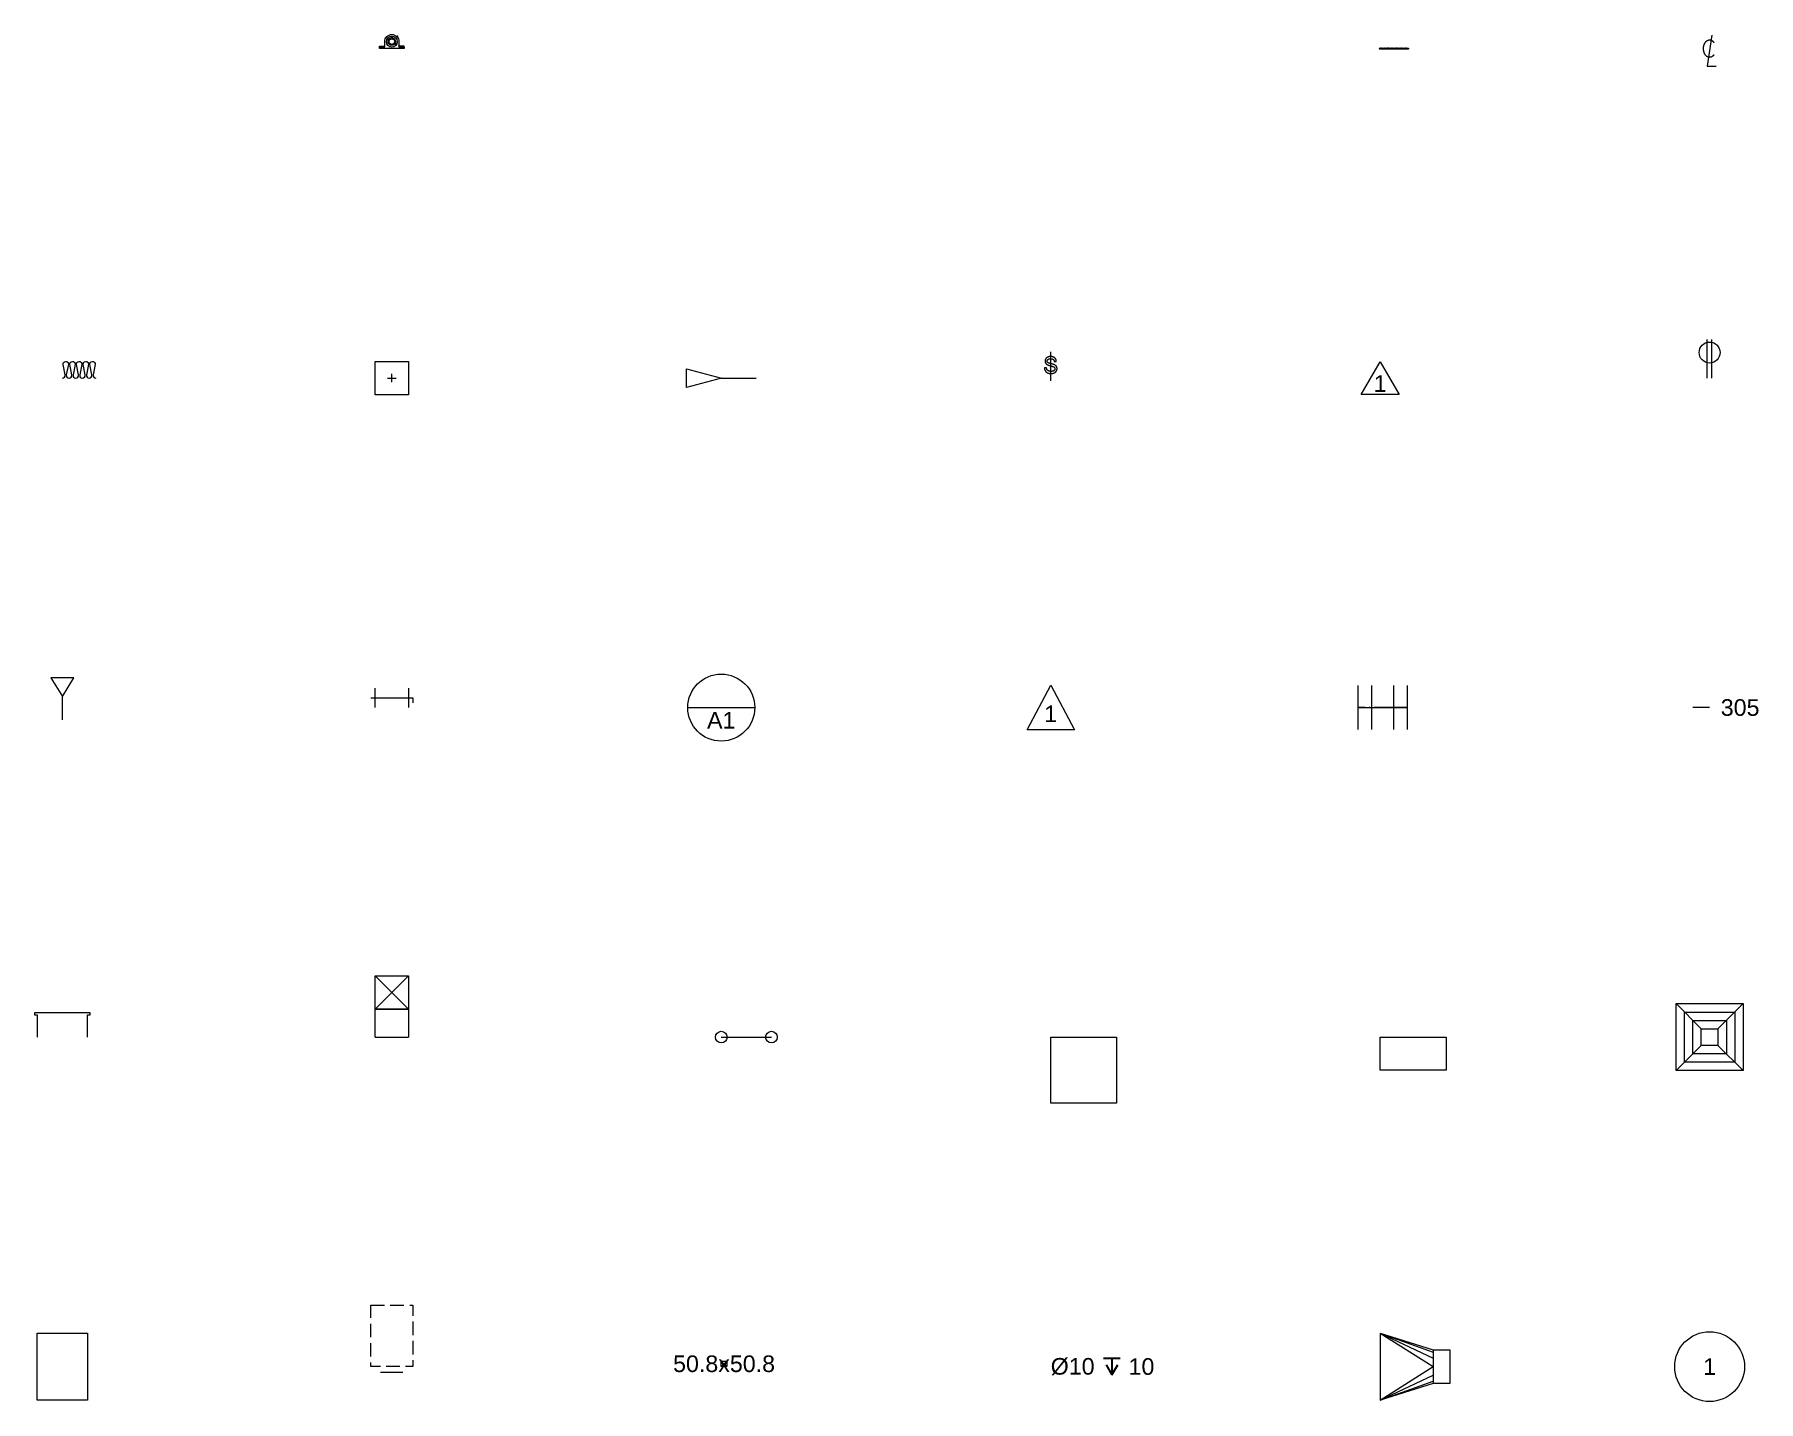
# Model space of a CAD drawing. Header units: millimetres. Extents: x 1246 to 16945, y -13818 to -1371.
import ezdxf

# ---------------------------------------------------------------- set-up
doc = ezdxf.new("R2010")
doc.units = ezdxf.units.MM
doc.header["$LTSCALE"] = 50
doc.linetypes.add('ISO-04 Long Dashed Dotted', pattern=[7.747, 6.096, -0.762, 0.127, -0.762])
doc.linetypes.add('VW-02 Medium Dashed', pattern=[3.527298, 2.469236, -1.058062])
for name, color, linetype, lineweight in [('Dimension', 7, 'Continuous', 5), ('pio-Batt Insulation', 7, 'Continuous', 5), ('pio-Center Line Marker', 7, 'Continuous', 5), ('pio-Comm Device', 7, 'Continuous', 5), ('pio-Detail Bubble', 7, 'Continuous', 5), ('pio-Detail Cut Wood', 7, 'Continuous', 5), ('pio-HVAC Damper', 7, 'Continuous', 5), ('pio-HVAC Diffuser', 7, 'Continuous', 5), ('pio-HVAC Outlet', 7, 'Continuous', 5), ('pio-HVAC Transition', 7, 'Continuous', 5), ('pio-HVAC Vertical Duct', 7, 'Continuous', 5), ('pio-HVAC Vertical Elbow', 7, 'Continuous', 5), ('pio-ID Leader', 7, 'Continuous', 5), ('pio-Pillow Block', 7, 'Continuous', 5), ('pio-Piping Connection', 7, 'Continuous', 5), ('pio-Receptacle', 7, 'Continuous', 5), ('pio-Revision Bubble', 7, 'Continuous', 5), ('pio-Revision Marker', 7, 'Continuous', 5), ('pio-Roller Chain - Linear', 7, 'Continuous', 5), ('pio-Storypole', 7, 'Continuous', 5), ('pio-Switch', 7, 'Continuous', 5), ('pio-Symmetry Label Object', 7, 'Continuous', 5), ('pio-Table', 7, 'Continuous', 5), ('pio-Utility Cabinet', 7, 'Continuous', 5), ('pio-Wall Cabinet', 7, 'Continuous', 5), ('pio-Workstation Pedestal', 7, 'Continuous', 5)]:
    doc.layers.add(name, color=color, linetype=linetype, lineweight=lineweight)
doc.styles.add('Arial', font='Arial.ttf')

# ---------------------------------------------------------------- blocks, each defined once
blk = doc.blocks.new('Group')
at = {"layer": 'pio-Pillow Block', "color": 7, "linetype": 'Continuous', "lineweight": 5, "transparency": 33554687}
for p, q in [((4, 102), (-4, 102)), ((-3, 103), (-3, 98)), ((3, 98), (3, 103))]:
    blk.add_line(p, q, dxfattribs=at)
at = {"layer": 'pio-Pillow Block', "color": 7, "linetype": 'Continuous', "lineweight": 5, "transparency": 33554687, "flags": 128}
blk.add_lwpolyline([(-4, 98), (-4, 102), (-3, 103), (3, 103), (4, 102), (4, 98)], dxfattribs=at)
blk = doc.blocks.new('Group-1')
at = {"layer": 'pio-Pillow Block', "color": 7, "linetype": 'Continuous', "lineweight": 5, "transparency": 33554687}
for p, q in [((28, 44), (33, 41)), ((36, 46), (31, 49)), ((32, 41), (36, 48))]:
    blk.add_line(p, q, dxfattribs=at)
at = {"layer": 'pio-Pillow Block', "color": 7, "linetype": 'Continuous', "lineweight": 5, "transparency": 33554687, "flags": 128}
blk.add_lwpolyline([(32, 50), (36, 48), (36, 46), (33, 41), (32, 41), (28, 43)], dxfattribs=at)
blk = doc.blocks.new('Group-2')
at = {"layer": 'pio-Pillow Block', "color": 7, "linetype": 'Continuous', "lineweight": 5, "transparency": 33554687}
blk.add_line((44, 114), (50, 108), dxfattribs=at)
blk.add_open_spline([(49, 106), (50, 107), (50, 108), (49, 109), (50, 111), (53, 112), (53, 113), (51, 115), (50, 117), (48, 116), (48, 113), (45, 113), (44, 114), (44, 113), (43, 113), (46, 110), (49, 106)], degree=2, knots=[0, 0, 0, 0.045803, 0.045803, 0.132636, 0.219469, 0.306301, 0.306301, 0.445029, 0.445029, 0.531854, 0.61868, 0.705505, 0.705505, 0.751315, 0.751315, 1, 1, 1], dxfattribs=at)
blk = doc.blocks.new('obj-01')
at = {"layer": 'pio-Pillow Block', "color": 7, "linetype": 'Continuous', "lineweight": 5, "transparency": 33554687, "flags": 128}
blk.add_lwpolyline([(-112.7125, 0), (-112.7125, 14.1625), (-112.65, 14.225), (-67.46875, 14.225, 0.4142135624), (-65.0875, 16.60625), (-65.0875, 63.5, -0.4142135624), (0, 128.5875, -0.4142135624), (65.0875, 63.5), (65.0875, 16.60625, 0.4142135624), (67.46875, 14.225), (112.65, 14.225), (112.7125, 14.1625), (112.7125, 0)], format="xyb", close=True, dxfattribs=at)
for points in [[(-112.65, 14.225), (-112.65, 22.1625), (-112.5875, 22.225), (-67.46875, 22.225, 0.4142135624), (-65.0875, 24.60625)], [(112.65, 14.225), (112.65, 22.1625), (112.5875, 22.225), (67.46875, 22.225, -0.4142135624), (65.0875, 24.60625)]]:
    blk.add_lwpolyline(points, format="xyb", dxfattribs=at)
at = {"layer": 'pio-Pillow Block', "color": 7, "linetype": 'Continuous', "lineweight": 5, "transparency": 33554687}
for radius in [49.80813, 34.52876, 25.4]:
    blk.add_circle((0, 63.5), radius, dxfattribs=at)
at = {"layer": 'pio-Pillow Block', "color": 7, "transparency": 33554687}
for name in ['Group', 'Group-1', 'Group-2']:
    blk.add_blockref(name, (0, 0), dxfattribs=at)
blk = doc.blocks.new('obj-04')
at = {"layer": 'pio-Roller Chain - Linear', "color": 7, "linetype": 'Continuous', "lineweight": 5, "transparency": 33554687, "flags": 128}
for points in [[(-6, 0, -0.414214), (0, 6, -0.141569), (3, 5), (3, 5, 0.141569), (6, 4), (6, 4, 0.141569), (10, 5), (10, 5, -0.141569), (13, 6, -0.414214), (18, 0, -0.414214), (13, -6, -0.141569), (10, -5), (10, -5, 0.141569), (6, -4), (6, -4, 0.141569), (3, -5), (3, -5, -0.141569), (0, -6, -0.414214)], [(8, 0, -0.414214), (13, 5, -0.153244), (15, 4), (16, 4, 0.153244), (19, 3), (19, 3, 0.153244), (22, 4), (23, 4, -0.153244), (25, 5, -0.414214), (30, 0, -0.414214), (25, -5, -0.153244), (23, -4), (22, -4, 0.153244), (19, -3), (19, -3, 0.153244), (16, -4), (15, -4, -0.153244), (13, -5, -0.414214)], [(20, 0, -0.414214), (25, 6, -0.141569), (28, 5), (28, 5, 0.141569), (32, 4), (32, 4, 0.141569), (35, 5), (35, 5, -0.141569), (38, 6, -0.414214), (44, 0, -0.414214), (38, -6, -0.141569), (35, -5), (35, -5, 0.141569), (32, -4), (32, -4, 0.141569), (28, -5), (28, -5, -0.141569), (25, -6, -0.414214)], [(33, 0, -0.414214), (38, 5, -0.153244), (41, 4), (41, 4, 0.153244), (44, 3), (45, 3, 0.153244), (48, 4), (48, 4, -0.153244), (51, 5, -0.414214), (56, 0, -0.414214), (51, -5, -0.153244), (48, -4), (48, -4, 0.153244), (45, -3), (44, -3, 0.153244), (41, -4), (41, -4, -0.153244), (38, -5, -0.414214)], [(45, 0, -0.414214), (51, 6, -0.141569), (54, 5), (54, 5, 0.141569), (57, 4), (57, 4, 0.141569), (60, 5), (61, 5, -0.141569), (63, 6, -0.414214), (69, 0, -0.414214), (63, -6, -0.141569), (61, -5), (60, -5, 0.141569), (57, -4), (57, -4, 0.141569), (54, -5), (54, -5, -0.141569), (51, -6, -0.414214)], [(59, 0, -0.414214), (63, 5, -0.153244), (66, 4), (66, 4, 0.153244), (70, 3), (70, 3, 0.153244), (73, 4), (73, 4, -0.153244), (76, 5, -0.414214), (81, 0, -0.414214), (76, -5, -0.153244), (73, -4), (73, -4, 0.153244), (70, -3), (70, -3, 0.153244), (66, -4), (66, -4, -0.153244), (63, -5, -0.414214)], [(71, 0, -0.414214), (76, 6, -0.141569), (79, 5), (79, 5, 0.141569), (82, 4), (83, 4, 0.141569), (86, 5), (86, 5, -0.141569), (89, 6, -0.414214), (94, 0, -0.414214), (89, -6, -0.141569), (86, -5), (86, -5, 0.141569), (83, -4), (82, -4, 0.141569), (79, -5), (79, -5, -0.141569), (76, -6, -0.414214)], [(84, 0, -0.414214), (89, 5, -0.153244), (92, 4), (92, 4, 0.153244), (95, 3), (95, 3, 0.153244), (99, 4), (99, 4, -0.153244), (102, 5, -0.414214), (106, 0, -0.414214), (102, -5, -0.153244), (99, -4), (99, -4, 0.153244), (95, -3), (95, -3, 0.153244), (92, -4), (92, -4, -0.153244), (89, -5, -0.414214)], [(96, 0, -0.414214), (102, 6, -0.141569), (105, 5), (105, 5, 0.141569), (108, 4), (108, 4, 0.141569), (111, 5), (111, 5, -0.141569), (114, 6, -0.414214), (120, 0, -0.414214), (114, -6, -0.141569), (111, -5), (111, -5, 0.141569), (108, -4), (108, -4, 0.141569), (105, -5), (105, -5, -0.141569), (102, -6, -0.414214)], [(110, 0, -0.414214), (114, 5, -0.153244), (117, 4), (117, 4, 0.153244), (120, 3), (121, 3, 0.153244), (124, 4), (124, 4, -0.153244), (127, 5, -0.414214), (132, 0, -0.414214), (127, -5, -0.153244), (124, -4), (124, -4, 0.153244), (121, -3), (120, -3, 0.153244), (117, -4), (117, -4, -0.153244), (114, -5, -0.414214)], [(121, 0, -0.414214), (127, 6, -0.141569), (130, 5), (130, 5, 0.141569), (133, 4), (133, 4, 0.141569), (137, 5), (137, 5, -0.141569), (140, 6, -0.414214), (145, 0, -0.414214), (140, -6, -0.141569), (137, -5), (137, -5, 0.141569), (133, -4), (133, -4, 0.141569), (130, -5), (130, -5, -0.141569), (127, -6, -0.414214)], [(135, 0, -0.414214), (140, 5, -0.153244), (142, 4), (143, 4, 0.153244), (146, 3), (146, 3, 0.153244), (149, 4), (150, 4, -0.153244), (152, 5, -0.414214), (157, 0, -0.414214), (152, -5, -0.153244), (150, -4), (149, -4, 0.153244), (146, -3), (146, -3, 0.153244), (143, -4), (142, -4, -0.153244), (140, -5, -0.414214)], [(147, 0, -0.414214), (152, 6, -0.141569), (155, 5), (155, 5, 0.141569), (159, 4), (159, 4, 0.141569), (162, 5), (162, 5, -0.141569), (165, 6, -0.414214), (171, 0, -0.414214), (165, -6, -0.141569), (162, -5), (162, -5, 0.141569), (159, -4), (159, -4, 0.141569), (155, -5), (155, -5, -0.141569), (152, -6, -0.414214)], [(160, 0, -0.414214), (165, 5, -0.153244), (168, 4), (168, 4, 0.153244), (171, 3), (172, 3, 0.153244), (175, 4), (175, 4, -0.153244), (178, 5, -0.414214), (183, 0, -0.414214), (178, -5, -0.153244), (175, -4), (175, -4, 0.153244), (172, -3), (171, -3, 0.153244), (168, -4), (168, -4, -0.153244), (165, -5, -0.414214)], [(172, 0, -0.414214), (178, 6, -0.141569), (181, 5), (181, 5, 0.141569), (184, 4), (184, 4, 0.141569), (187, 5), (188, 5, -0.141569), (190, 6, -0.414214), (196, 0, -0.414214), (190, -6, -0.141569), (188, -5), (187, -5, 0.141569), (184, -4), (184, -4, 0.141569), (181, -5), (181, -5, -0.141569), (178, -6, -0.414214)], [(186, 0, -0.414214), (190, 5, -0.153244), (193, 4), (193, 4, 0.153244), (197, 3), (197, 3, 0.153244), (200, 4), (200, 4, -0.153244), (203, 5, -0.414214), (208, 0, -0.414214), (203, -5, -0.153244), (200, -4), (200, -4, 0.153244), (197, -3), (197, -3, 0.153244), (193, -4), (193, -4, -0.153244), (190, -5, -0.414214)], [(198, 0, -0.414214), (203, 6, -0.141569), (206, 5), (206, 5, 0.141569), (209, 4), (210, 4, 0.141569), (213, 5), (213, 5, -0.141569), (216, 6, -0.414214), (221, 0, -0.414214), (216, -6, -0.141569), (213, -5), (213, -5, 0.141569), (210, -4), (209, -4, 0.141569), (206, -5), (206, -5, -0.141569), (203, -6, -0.414214)], [(211, 0, -0.414214), (216, 5, -0.153244), (219, 4), (219, 4, 0.153244), (222, 3), (222, 3, 0.153244), (226, 4), (226, 4, -0.153244), (229, 5, -0.414214), (233, 0, -0.414214), (229, -5, -0.153244), (226, -4), (226, -4, 0.153244), (222, -3), (222, -3, 0.153244), (219, -4), (219, -4, -0.153244), (216, -5, -0.414214)], [(223, 0, -0.414214), (229, 6, -0.141569), (232, 5), (232, 5, 0.141569), (235, 4), (235, 4, 0.141569), (238, 5), (238, 5, -0.141569), (241, 6, -0.414214), (247, 0, -0.414214), (241, -6, -0.141569), (238, -5), (238, -5, 0.141569), (235, -4), (235, -4, 0.141569), (232, -5), (232, -5, -0.141569), (229, -6, -0.414214)], [(237, 0, -0.414214), (241, 5, -0.153244), (244, 4), (244, 4, 0.153244), (247, 3), (248, 3, 0.153244), (251, 4), (251, 4, -0.153244), (254, 5, -0.414214), (259, 0, -0.414214), (254, -5, -0.153244), (251, -4), (251, -4, 0.153244), (248, -3), (247, -3, 0.153244), (244, -4), (244, -4, -0.153244), (241, -5, -0.414214)]]:
    blk.add_lwpolyline(points, format="xyb", close=True, dxfattribs=at)
at = {"layer": 'pio-Roller Chain - Linear', "color": 7, "linetype": 'Continuous', "lineweight": 5, "transparency": 33554687}
for centre in [(0, 0), (13, 0), (25, 0), (38, 0), (51, 0), (63, 0), (76, 0), (89, 0), (102, 0), (114, 0), (127, 0), (140, 0), (152, 0), (165, 0), (178, 0), (190, 0), (203, 0), (216, 0), (229, 0), (241, 0), (254, 0)]:
    blk.add_circle(centre, 1.98, dxfattribs=at)
blk = doc.blocks.new('Group-3')
at = {"layer": 'pio-Center Line Marker', "color": 7, "linetype": 'Continuous', "lineweight": 5, "transparency": 33554687}
for p, q in [((21, 121), (-21, -159)), ((-21, -159), (59, -159))]:
    blk.add_line(p, q, dxfattribs=at)
blk.add_open_spline([(39, -56), (29, -71), (0, -82), (-29, -71), (-50, -41), (-58, 0), (-50, 41), (-29, 71), (0, 82), (29, 71), (39, 56)], degree=2, dxfattribs=at)
blk = doc.blocks.new('obj-05')
at = {"layer": 'pio-Center Line Marker', "color": 7, "transparency": 33554687}
blk.add_blockref('Group-3', (0, 0), dxfattribs=at)
blk = doc.blocks.new('obj-06')
at = {"layer": 'pio-Batt Insulation', "color": 7, "linetype": 'Continuous', "lineweight": 5, "transparency": 33554687, "flags": 128}
blk.add_lwpolyline([(0, 0, 0.473285), (25, 30), (6, 123, -0.473285), (30, 152, -0.473285), (55, 123), (36, 30, 0.473285), (61, 0, 0.473285), (85, 30), (67, 123, -0.473285), (91, 152, -0.473285), (116, 123), (97, 30, 0.473285), (122, 0, 0.473285), (146, 30), (128, 123, -0.473285), (152, 152, -0.473285), (177, 123), (158, 30, 0.473285), (183, 0, 0.473285), (207, 30), (189, 123, -0.473285), (213, 152, -0.473285), (238, 123), (219, 30, 0.473285), (244, 0, 0.473285), (268, 30), (250, 123, -0.473285), (274, 152, -0.473285), (299, 123), (280, 30, 0.473285), (305, 0)], format="xyb", dxfattribs=at)
blk = doc.blocks.new('obj-07')
at = {"layer": 'pio-HVAC Vertical Duct', "color": 7, "linetype": 'Continuous', "lineweight": 9, "transparency": 33554687}
for p, q in [((-38.1, 0), (38.1, 0)), ((0, -38.1), (0, 38.1))]:
    blk.add_line(p, q, dxfattribs=at)
at = {"layer": 'pio-HVAC Vertical Duct', "color": 7, "linetype": 'Continuous', "lineweight": 5, "transparency": 33554687, "flags": 128}
blk.add_lwpolyline([(-152.4, 152.4), (152.4, 152.4), (152.4, -152.4), (-152.4, -152.4)], close=True, dxfattribs=at)
at = {"layer": 'pio-HVAC Vertical Duct', "color": 0, "flags": 1}
for tag in ['IFC_UUID', 'instanceID', 'ID', 'Type', 'Size', 'Matl_Area', 'Matl_Gauge', 'DStype', 'DSnum', 'DSupstream', 'DSconnected', 'DScfm', 'UID']:
    blk.add_attdef(tag, (4347.6, -4652.4), '', height=0.18, dxfattribs=at)
blk = doc.blocks.new('obj-08')
at = {"layer": 'pio-ID Leader', "color": 7, "linetype": 'Continuous', "lineweight": 5, "transparency": 33554687}
for q in [(1, 0), (318, 0)]:
    blk.add_line((0, 0), q, dxfattribs=at)
at = {"layer": 'pio-ID Leader', "color": 7, "linetype": 'Continuous', "lineweight": 5, "transparency": 33554687, "flags": 128}
blk.add_lwpolyline([(-316, 85), (1, 0), (-316, -85)], close=True, dxfattribs=at)
blk = doc.blocks.new('obj-09')
at = {"layer": 'pio-Switch', "color": 7, "linetype": 'Continuous', "lineweight": 5, "transparency": 33554687}
blk.add_line((0, -25), (0, 238), dxfattribs=at)
blk.add_open_spline([(-58, 93), (-48, 93), (-38, 93), (-37, 83), (-28, 69), (-9, 61), (14, 61), (30, 67), (38, 78), (38, 92), (29, 103), (20, 106), (15, 108), (-23, 118), (-31, 123), (-41, 128), (-51, 145), (-51, 167), (-39, 186), (-16, 197), (14, 197), (38, 186), (51, 165), (51, 151), (42, 151), (32, 151), (31, 164), (15, 177), (-17, 177), (-32, 164), (-32, 148), (-22, 137), (22, 127), (31, 123), (45, 117), (58, 98), (58, 74), (44, 53), (20, 42), (-16, 42), (-42, 54), (-57, 78), (-58, 93)], degree=2, knots=[0, 0, 0, 0.027266, 0.027266, 0.057272, 0.087278, 0.117284, 0.144039, 0.170795, 0.19755, 0.224693, 0.251836, 0.251836, 0.269241, 0.286645, 0.286645, 0.30907, 0.331494, 0.356336, 0.381178, 0.406021, 0.433487, 0.460953, 0.48842, 0.48842, 0.50822, 0.50822, 0.534785, 0.56135, 0.589107, 0.616864, 0.64119, 0.665517, 0.689843, 0.689843, 0.725344, 0.760846, 0.796049, 0.831252, 0.866455, 0.91097, 0.955485, 1, 1, 1], dxfattribs=at)
at = {"layer": 'pio-Switch', "color": 0, "flags": 1}
for tag in ['IFC_UUID', 'instanceID', 'Name', 'Circuit_#', 'Wire_Size', 'Trip', 'Conduit_Size', 'V.A.___Watts', 'Remarks', 'Phase___Pole', 'Voltage', 'Circuit_Type', 'UID', 'ID']:
    blk.add_attdef(tag, (10442, -4620), '', height=0.18, dxfattribs=at)
blk = doc.blocks.new('Group-4')
at = {"layer": 'pio-Revision Bubble', "color": 7, "linetype": 'Continuous', "lineweight": 5, "transparency": 33554687, "flags": 128}
blk.add_lwpolyline([(0, 148.828125), (171.846875, -148.828125), (-171.846875, -148.828125)], close=True, dxfattribs=at)
at = {"layer": 'pio-Revision Bubble', "color": 7, "transparency": 33554687, "insert": (0, -49.609375), "char_height": 151.308594, "attachment_point": 5, "line_spacing_factor": 0.960695, "style": 'Arial'}
blk.add_mtext('1', dxfattribs=at)
blk = doc.blocks.new('obj-10')
at = {"layer": 'pio-Revision Bubble', "color": 7, "transparency": 33554687}
blk.add_blockref('Group-4', (0, 0), dxfattribs=at)
blk = doc.blocks.new('obj-11')
at = {"layer": 'pio-Receptacle', "color": 7, "linetype": 'Continuous', "lineweight": 5, "transparency": 33554687}
for p, q in [((-21.1582, 0), (-21.1709, 351.5106)), ((21.1709, 0), (21.1709, 351.5106))]:
    blk.add_line(p, q, dxfattribs=at)
blk.add_ellipse((0, 232.8291), major_axis=(0, 95.25), ratio=1, dxfattribs=at)
at = {"layer": 'pio-Receptacle', "color": 0, "flags": 1}
for tag in ['Wire_Size', 'Voltage', 'V.A.___Watts', 'Trip', 'Circuit_#', 'Conduit_Size', 'Circuit_Type', 'instanceID', 'UID', 'Remarks', 'Phase___Pole', 'Name', 'IFC_UUID', 'ID']:
    blk.add_attdef(tag, (16404.75, -4500), '', height=0.18, dxfattribs=at)
blk = doc.blocks.new('obj-12')
at = {"layer": 'pio-Comm Device', "color": 7, "linetype": 'Continuous', "lineweight": 5, "transparency": 33554687}
blk.add_line((0, -110.998), (0, 100.584), dxfattribs=at)
at = {"layer": 'pio-Comm Device', "color": 7, "linetype": 'Continuous', "lineweight": 5, "transparency": 33554687, "flags": 128}
blk.add_lwpolyline([(0, 100.584), (105.8291, 270.002), (-105.8291, 270.002), (0, 100.584)], dxfattribs=at)
at = {"layer": 'pio-Comm Device', "color": 0, "flags": 1}
for tag in ['Wire_Size', 'Voltage', 'V.A.___Watts', 'Trip', 'Circuit_#', 'Conduit_Size', 'Circuit_Type', 'instanceID', 'UID', 'Remarks', 'Phase___Pole', 'Name', 'IFC_UUID', 'ID']:
    blk.add_attdef(tag, (1394.1709, -7610.998), '', height=0.18, dxfattribs=at)
blk = doc.blocks.new('obj-13')
at = {"layer": 'pio-HVAC Damper', "color": 7, "linetype": 'Continuous', "lineweight": 5, "transparency": 33554687}
for p, q in [((-152.4, 0), (-152.4, 177.8)), ((152.4, 177.8), (152.4, 0))]:
    blk.add_line(p, q, dxfattribs=at)
at = {"layer": 'pio-HVAC Damper', "color": 7, "linetype": 'Continuous', "lineweight": 9, "transparency": 33554687}
for p, q in [((-190.5, 88.9), (190.5, 88.9)), ((190.5, 88.9), (190.5, 44.45))]:
    blk.add_line(p, q, dxfattribs=at)
at = {"layer": 'pio-HVAC Damper', "color": 0, "flags": 1}
for tag in ['instanceID', 'IFC_UUID']:
    blk.add_attdef(tag, (4309.5, -7500), '', height=0.18, dxfattribs=at)
blk = doc.blocks.new('Group-5')
at = {"layer": 'Dimension', "color": 7, "linetype": 'Continuous', "lineweight": 5, "transparency": 33554687}
blk.add_line((-305, 0), (305, 0), dxfattribs=at)
blk.add_circle((0, 0), 305, dxfattribs=at)
at = {"layer": 'Dimension', "color": 7, "transparency": 33554687, "insert": (0, -39), "char_height": 151.3, "attachment_point": 2, "line_spacing_factor": 0.960695, "style": 'Arial'}
blk.add_mtext('A1', dxfattribs=at)
blk = doc.blocks.new('obj-14')
at = {"layer": 'Dimension', "color": 7, "transparency": 33554687}
blk.add_blockref('Group-5', (0, 0), dxfattribs=at)
blk = doc.blocks.new('obj-15')
at = {"layer": 'pio-Revision Marker', "color": 7, "linetype": 'Continuous', "lineweight": 5, "transparency": 33554687, "flags": 128}
blk.add_lwpolyline([(-215.9, -203.2), (0, 203.2), (215.9, -203.2), (-215.9, -203.2)], dxfattribs=at)
at = {"layer": 'pio-Revision Marker', "color": 7, "transparency": 33554687, "insert": (0, -55.5625), "char_height": 151.3086, "attachment_point": 5, "line_spacing_factor": 0.960695, "style": 'Arial'}
blk.add_mtext('1', dxfattribs=at)
blk = doc.blocks.new('obj-16')
at = {"layer": 'pio-Symmetry Label Object', "color": 7, "linetype": 'Continuous', "lineweight": 5, "transparency": 33554687}
for p, q in [((-200, -200), (-200, 200)), ((-75, -200), (-75, 200)), ((125, -200), (125, 200)), ((250, -200), (250, 200)), ((-200, 0), (50, 0)), ((0, 0), (250, 0))]:
    blk.add_line(p, q, dxfattribs=at)
at = {"layer": 'pio-Symmetry Label Object', "color": 7, "linetype": 'ISO-04 Long Dashed Dotted', "lineweight": 5, "transparency": 33554687}
blk.add_line((250, 0), (-200, 0), dxfattribs=at)
blk = doc.blocks.new('obj-17')
at = {"layer": 'pio-Storypole', "color": 7, "linetype": 'Continuous', "lineweight": 5, "transparency": 33554687}
blk.add_line((0, 0), (-152.4, 0), dxfattribs=at)
at = {"layer": 'pio-Storypole', "color": 7, "transparency": 33554687, "insert": (101.6, 0), "char_height": 151.31, "attachment_point": 4, "line_spacing_factor": 0.960695, "style": 'Arial'}
blk.add_mtext('305', dxfattribs=at)
blk = doc.blocks.new('obj-18')
at = {"layer": 'pio-HVAC Outlet', "color": 7, "linetype": 'Continuous', "lineweight": 5, "transparency": 33554687, "flags": 128}
blk.add_lwpolyline([(228.6, 0), (228.6, 203.2), (254, 203.2), (254, 222.25), (-254, 222.25), (-254, 203.2), (-228.6, 203.2), (-228.6, 0)], dxfattribs=at)
at = {"layer": 'pio-HVAC Outlet', "color": 0, "flags": 1}
for tag in ['Type', 'CFM', 'instanceID', 'Panel_size', 'Neck_size', 'Manufacturer', 'Model', 'IFC_UUID', 'ID', 'Use', 'Notes', 'UID']:
    blk.add_attdef(tag, (1246, -10519.05), '', height=0.18, dxfattribs=at)
blk = doc.blocks.new('obj-19')
at = {"layer": 'pio-HVAC Vertical Elbow', "color": 7, "linetype": 'Continuous', "lineweight": 9, "transparency": 33554687}
for p, q in [((-152.4, 254), (152.4, 558.8)), ((152.4, 254), (-152.4, 558.8)), ((-152.4, 254), (152.4, 254)), ((-152.4, 0), (152.4, 0))]:
    blk.add_line(p, q, dxfattribs=at)
at = {"layer": 'pio-HVAC Vertical Elbow', "color": 7, "linetype": 'Continuous', "lineweight": 5, "transparency": 33554687, "flags": 128}
blk.add_lwpolyline([(-152.4, 0), (-152.4, 558.8), (152.4, 558.8), (152.4, 0)], dxfattribs=at)
at = {"layer": 'pio-HVAC Vertical Elbow', "color": 7, "linetype": 'Continuous', "lineweight": 9, "transparency": 33554687, "flags": 128}
blk.add_lwpolyline([(-152.4, 558.8), (152.4, 558.8), (152.4, 254), (-152.4, 254)], close=True, dxfattribs=at)
at = {"layer": 'pio-HVAC Vertical Elbow', "color": 0, "flags": 1}
for tag in ['IFC_UUID', 'instanceID', 'ID', 'Type', 'Size', 'Matl_Area', 'Matl_Gauge', 'DStype', 'DSnum', 'DSupstream', 'DSconnected', 'DScfm', 'UID']:
    blk.add_attdef(tag, (4347.6, -10500), '', height=0.18, dxfattribs=at)
blk = doc.blocks.new('obj-20')
at = {"layer": 'pio-Piping Connection', "color": 7, "linetype": 'Continuous', "lineweight": 5, "transparency": 33554687}
blk.add_line((0, 0), (457, 0), dxfattribs=at)
for centre in [(0, 0), (457, 0)]:
    blk.add_ellipse(centre, major_axis=(52.9, 0), ratio=1, dxfattribs=at)
at = {"layer": 'pio-Piping Connection', "color": 0, "flags": 1}
for tag in ['IFC_UUID', 'instanceID']:
    blk.add_attdef(tag, (7447, -10553), '', height=0.18, dxfattribs=at)
blk = doc.blocks.new('obj-21')
at = {"layer": 'pio-Utility Cabinet', "color": 7, "linetype": 'Continuous', "lineweight": 5, "transparency": 33554687, "flags": 128}
blk.add_lwpolyline([(0, 0), (600, 0), (600, -600), (0, -600)], close=True, dxfattribs=at)
at = {"layer": 'pio-Utility Cabinet', "color": 0, "flags": 1}
for tag in ['IFC_UUID', 'instanceID']:
    blk.add_attdef(tag, (10500, -11100), '', height=0.18, dxfattribs=at)
blk = doc.blocks.new('obj-22')
at = {"layer": 'pio-Wall Cabinet', "color": 7, "linetype": 'Continuous', "lineweight": 5, "transparency": 33554687, "flags": 128}
blk.add_lwpolyline([(0, 0), (600, 0), (600, -300), (0, -300)], close=True, dxfattribs=at)
at = {"layer": 'pio-Wall Cabinet', "color": 0, "flags": 1}
for tag in ['IFC_UUID', 'instanceID']:
    blk.add_attdef(tag, (13500, -10800), '', height=0.18, dxfattribs=at)
blk = doc.blocks.new('obj-23')
at = {"layer": 'pio-HVAC Diffuser', "color": 7, "linetype": 'Continuous', "lineweight": 9, "transparency": 33554687}
for p, q in [((-304.8, 304.8), (-76.2, 76.2)), ((304.8, 304.8), (76.2, 76.2)), ((-304.8, -304.8), (-76.2, -76.2)), ((304.8, -304.8), (76.2, -76.2))]:
    blk.add_line(p, q, dxfattribs=at)
at = {"layer": 'pio-HVAC Diffuser', "color": 7, "linetype": 'Continuous', "lineweight": 9, "transparency": 33554687, "flags": 128}
for points in [[(-304.8, 304.8), (304.8, 304.8), (304.8, -304.8), (-304.8, -304.8)], [(-228.6, 228.6), (228.6, 228.6), (228.6, -228.6), (-228.6, -228.6)], [(-152.4, 152.4), (152.4, 152.4), (152.4, -152.4), (-152.4, -152.4)], [(-76.2, 76.2), (76.2, 76.2), (76.2, -76.2), (-76.2, -76.2)]]:
    blk.add_lwpolyline(points, close=True, dxfattribs=at)
at = {"layer": 'pio-HVAC Diffuser', "color": 7, "linetype": 'Continuous', "lineweight": 5, "transparency": 33554687, "flags": 128}
blk.add_lwpolyline([(-304.8, 304.8), (304.8, 304.8), (304.8, -304.8), (-304.8, -304.8)], close=True, dxfattribs=at)
at = {"layer": 'pio-HVAC Diffuser', "color": 0, "flags": 1}
for tag in ['IFC_UUID', 'instanceID', 'ID', 'Type', 'Panel_size', 'Neck_size', 'CFM', 'Manufacturer', 'Model', 'Use', 'Notes', 'UID']:
    blk.add_attdef(tag, (16195.2, -10804.8), '', height=0.18, dxfattribs=at)
blk = doc.blocks.new('obj-24')
at = {"layer": 'pio-Table', "color": 7, "linetype": 'Continuous', "lineweight": 5, "transparency": 33554687, "flags": 128}
blk.add_lwpolyline([(-228.6, 304.8), (228.6, 304.8), (228.6, -304.8), (-228.6, -304.8)], close=True, dxfattribs=at)
at = {"layer": 'pio-Table', "color": 0, "flags": 1}
for tag in ['IFC_UUID', 'instanceID']:
    blk.add_attdef(tag, (1271.4, -13804.8), '', height=0.18, dxfattribs=at)
blk = doc.blocks.new('obj-25')
at = {"layer": 'pio-Workstation Pedestal', "color": 7, "linetype": 'Continuous', "lineweight": 9, "transparency": 33554687}
blk.add_line((-101.6, -50.8), (101.6, -50.8), dxfattribs=at)
at = {"layer": 'pio-Workstation Pedestal', "color": 7, "linetype": 'VW-02 Medium Dashed', "lineweight": 5, "transparency": 33554687, "flags": 128}
blk.add_lwpolyline([(-190, 560), (190, 560), (190, 0), (-190, 0)], close=True, dxfattribs=at)
at = {"layer": 'pio-Workstation Pedestal', "color": 0, "flags": 1}
for tag in ['IFC_UUID', 'instanceID']:
    blk.add_attdef(tag, (4310, -13550.8), '', height=0.18, dxfattribs=at)
blk = doc.blocks.new('obj-26')
at = {"layer": 'pio-Detail Cut Wood', "color": 7, "linetype": 'Continuous', "lineweight": 9, "transparency": 33554687}
for p, q in [((0, 50.8), (50.8, 0)), ((50.8, 50.8), (0, 0))]:
    blk.add_line(p, q, dxfattribs=at)
at = {"layer": 'pio-Detail Cut Wood', "color": 7, "linetype": 'Continuous', "lineweight": 5, "transparency": 33554687, "flags": 128}
blk.add_lwpolyline([(0, 50.8), (50.8, 50.8), (50.8, 0), (0, 0)], close=True, dxfattribs=at)
at = {"layer": 'pio-Detail Cut Wood', "color": 7, "transparency": 33554687, "insert": (25.4, 25.4), "char_height": 151.31, "attachment_point": 5, "line_spacing_factor": 0.960695, "style": 'Arial'}
blk.add_mtext('50.8x50.8', dxfattribs=at)
blk = doc.blocks.new('Group-6')
at = {"layer": 'Dimension', "color": 7, "linetype": 'Continuous', "lineweight": 30, "transparency": 33554687}
for p, q in [((481, 76), (633, 76)), ((504, 15), (557, -76)), ((557, 76), (557, -76)), ((557, -76), (610, 15))]:
    blk.add_line(p, q, dxfattribs=at)
blk = doc.blocks.new('Group-7')
at = {"layer": 'Dimension', "color": 7, "transparency": 33554687}
blk.add_blockref('Group-6', (0, 0), dxfattribs=at)
at = {"layer": 'Dimension', "color": 7, "transparency": 33554687, "char_height": 151.3, "attachment_point": 4, "line_spacing_factor": 0.960695, "style": 'Arial'}
for s, insert in [('Ø10', (0, 0)), ('10', (709, 0))]:
    blk.add_mtext(s, dxfattribs=dict(at, insert=insert))
blk = doc.blocks.new('obj-27')
at = {"layer": 'Dimension', "color": 7, "transparency": 33554687}
blk.add_blockref('Group-7', (0, 0), dxfattribs=at)
blk = doc.blocks.new('obj-28')
at = {"layer": 'pio-HVAC Transition', "color": 7, "linetype": 'Continuous', "lineweight": 5, "transparency": 33554687}
for p, q in [((0, 304.8), (482.6, 152.4)), ((482.6, 152.4), (635, 152.4)), ((482.6, -152.4), (0, -304.8)), ((635, -152.4), (482.6, -152.4))]:
    blk.add_line(p, q, dxfattribs=at)
at = {"layer": 'pio-HVAC Transition', "color": 7, "linetype": 'Continuous', "lineweight": 9, "transparency": 33554687}
for p, q in [((0, 304.8), (0, -304.8)), ((0, 304.8), (482.6, 0)), ((0, 304.8), (482.6, 76.2)), ((0, 304.8), (482.6, 131.9784)), ((0, -304.8), (482.6, 0)), ((482.6, 152.4), (482.6, -152.4)), ((635, 152.4), (635, -152.4)), ((0, -304.8), (482.6, -76.2)), ((0, -304.8), (482.6, -131.9784))]:
    blk.add_line(p, q, dxfattribs=at)
at = {"layer": 'pio-HVAC Transition', "color": 0, "flags": 1}
for tag in ['Type', 'Size', 'instanceID', 'UID', 'Matl_Area', 'Matl_Gauge', 'DSconnected', 'DScfm', 'DStype', 'DSnum', 'DSupstream', 'IFC_UUID', 'ID']:
    blk.add_attdef(tag, (13500, -13804.8), '', height=0.18, dxfattribs=at)
blk = doc.blocks.new('Group-8')
at = {"layer": 'pio-Detail Bubble', "color": 7, "linetype": 'Continuous', "lineweight": 5, "transparency": 33554687}
blk.add_circle((0, 0), 318, dxfattribs=at)
at = {"layer": 'pio-Detail Bubble', "color": 7, "transparency": 33554687, "insert": (0, 0), "char_height": 151, "attachment_point": 5, "line_spacing_factor": 0.960695, "style": 'Arial'}
blk.add_mtext('1', dxfattribs=at)
blk = doc.blocks.new('obj-29')
at = {"layer": 'pio-Detail Bubble', "color": 7, "transparency": 33554687}
blk.add_blockref('Group-8', (0, 0), dxfattribs=at)

msp = doc.modelspace()

# ---------------------------------------------------------------- block references
at = {"layer": 'Dimension', "color": 7, "transparency": 33554687}
for name, p in [('obj-14', (7500, -7500)), ('obj-27', (10500, -13500))]:
    msp.add_blockref(name, p, dxfattribs=at)
at = {"layer": 'pio-Batt Insulation', "color": 7, "transparency": 33554687}
msp.add_blockref('obj-06', (1500, -4500), dxfattribs=at)
at = {"layer": 'pio-Center Line Marker', "color": 7, "transparency": 33554687}
msp.add_blockref('obj-05', (16500, -1500), dxfattribs=at)
at = {"layer": 'pio-Comm Device', "color": 7, "transparency": 33554687}
msp.add_blockref('obj-12', (1500, -7500), dxfattribs=at)
at = {"layer": 'pio-Detail Bubble', "color": 7, "transparency": 33554687}
msp.add_blockref('obj-29', (16500, -13500), dxfattribs=at)
at = {"layer": 'pio-Detail Cut Wood', "color": 7, "transparency": 33554687}
msp.add_blockref('obj-26', (7500, -13500), dxfattribs=at)
at = {"layer": 'pio-HVAC Damper', "color": 7, "transparency": 33554687}
msp.add_blockref('obj-13', (4500, -7500), dxfattribs=at)
at = {"layer": 'pio-HVAC Diffuser', "color": 7, "transparency": 33554687}
msp.add_blockref('obj-23', (16500, -10500), dxfattribs=at)
at = {"layer": 'pio-HVAC Outlet', "color": 7, "transparency": 33554687}
msp.add_blockref('obj-18', (1500, -10500), dxfattribs=at)
at = {"layer": 'pio-HVAC Transition', "color": 7, "transparency": 33554687}
msp.add_blockref('obj-28', (13500, -13500), dxfattribs=at)
at = {"layer": 'pio-HVAC Vertical Duct', "color": 7, "transparency": 33554687}
msp.add_blockref('obj-07', (4500, -4500), dxfattribs=at)
at = {"layer": 'pio-HVAC Vertical Elbow', "color": 7, "transparency": 33554687}
msp.add_blockref('obj-19', (4500, -10500), dxfattribs=at)
at = {"layer": 'pio-ID Leader', "color": 7, "transparency": 33554687}
msp.add_blockref('obj-08', (7500, -4500), dxfattribs=at)
at = {"layer": 'pio-Pillow Block', "color": 7, "transparency": 33554687}
msp.add_blockref('obj-01', (4500, -1500), dxfattribs=at)
at = {"layer": 'pio-Piping Connection', "color": 7, "transparency": 33554687}
msp.add_blockref('obj-20', (7500, -10500), dxfattribs=at)
at = {"layer": 'pio-Receptacle', "color": 7, "transparency": 33554687}
msp.add_blockref('obj-11', (16500, -4500), dxfattribs=at)
at = {"layer": 'pio-Revision Bubble', "color": 7, "transparency": 33554687}
msp.add_blockref('obj-10', (13500, -4500), dxfattribs=at)
at = {"layer": 'pio-Revision Marker', "color": 7, "transparency": 33554687}
msp.add_blockref('obj-15', (10500, -7500), dxfattribs=at)
at = {"layer": 'pio-Roller Chain - Linear', "color": 7, "transparency": 33554687}
msp.add_blockref('obj-04', (13500, -1500), dxfattribs=at)
at = {"layer": 'pio-Storypole', "color": 7, "transparency": 33554687}
msp.add_blockref('obj-17', (16500, -7500), dxfattribs=at)
at = {"layer": 'pio-Switch', "color": 7, "transparency": 33554687}
msp.add_blockref('obj-09', (10500, -4500), dxfattribs=at)
at = {"layer": 'pio-Symmetry Label Object', "color": 7, "transparency": 33554687}
msp.add_blockref('obj-16', (13500, -7500), dxfattribs=at)
at = {"layer": 'pio-Table', "color": 7, "transparency": 33554687}
msp.add_blockref('obj-24', (1500, -13500), dxfattribs=at)
at = {"layer": 'pio-Utility Cabinet', "color": 7, "transparency": 33554687}
msp.add_blockref('obj-21', (10500, -10500), dxfattribs=at)
at = {"layer": 'pio-Wall Cabinet', "color": 7, "transparency": 33554687}
msp.add_blockref('obj-22', (13500, -10500), dxfattribs=at)
at = {"layer": 'pio-Workstation Pedestal', "color": 7, "transparency": 33554687}
msp.add_blockref('obj-25', (4500, -13500), dxfattribs=at)

doc.saveas('drawing.dxf')
